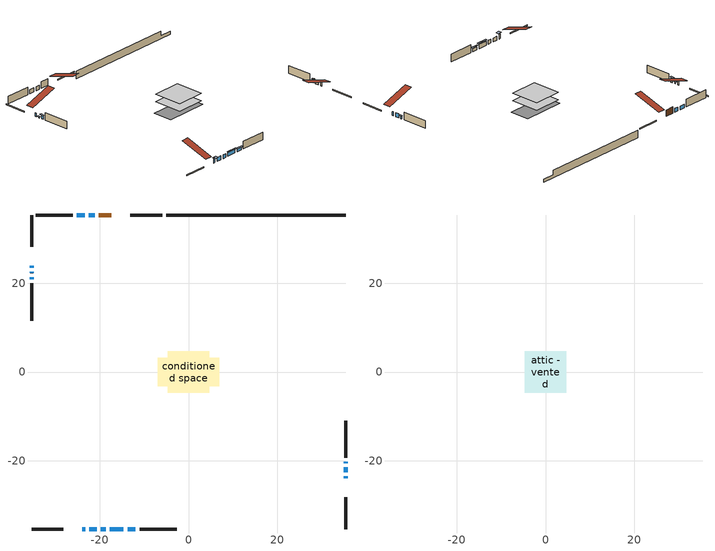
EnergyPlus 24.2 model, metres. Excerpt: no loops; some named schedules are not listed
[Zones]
conditioned space
 floor adiabatic (AdiabaticFloorConstruction): -4.71,-4.71 -4.71,4.71 4.71,4.71 4.71,-4.71 z0.99
 floor foundation (Slab1 construction): -6.91,-3.21 -6.91,3.21 6.91,3.21 6.91,-3.21 z-1.45
 wall outside (RimJoist1 construction): -5.97,35.42 -13.18,35.42 / -35.42,-35.42 -28.21,-35.42 / -35.42,35.42 -35.42,28.21 / 35.42,-35.42 35.42,-28.21 z0.99:1.29
 wall outside (AdiabaticWallConstruction 1): -17.46,35.42 -20.24,35.42 z0.99:3.02
 wall outside (AdiabaticWallConstruction): -23.94,-35.42 -23.32,-35.42 z0.99:2.52; 35.42,-23.94 35.42,-23.55 / 35.42,-22.63 35.42,-21.48 / -22.4,-35.42 -20.74,-35.42 / -19.81,-35.42 -18.67,-35.42 / -35.42,23.94 -35.42,23.51 / -21.17,35.42 -22.46,35.42 / -23.39,35.42 -25.17,35.42 / -35.42,21.41 -35.42,20.9 z0.99:2.21; 35.42,-20.55 35.42,-20.27 z0.99:1.85; -17.74,-35.42 -14.67,-35.42 z0.99:2.31; -13.74,-35.42 -11.96,-35.42 z0.99:1.91; -35.42,22.59 -35.42,22.33 z0.99:1.28
 wall outside (Wall1 construction): -26.1,35.42 -34.49,35.42 / -11.03,-35.42 -2.64,-35.42 / -35.42,19.97 -35.42,11.58 / 35.42,-19.34 35.42,-10.95 z0.99:3.43
 wall foundation (FoundationWall1 construction): -5.04,35.42,-1.45 -5.04,35.42,0.99 31.37,35.42,0.99 31.37,35.42,-0.44 35.42,35.42,-0.44 35.42,35.42,-1.45
 window (WindowConstruction 7): -23.93,-35.42 -23.32,-35.42 z0.99:2.51
 window (WindowConstruction 8): 35.42,-23.93 35.42,-23.55 z0.99:2.21
 window (WindowConstruction 9): 35.42,-22.62 35.42,-21.48 z0.99:2.21
 window (WindowConstruction 10): -22.4,-35.42 -20.74,-35.42 z0.99:2.21
 window (WindowConstruction 11): -19.81,-35.42 -18.67,-35.42 z0.99:2.21
 window (WindowConstruction 12): -35.42,23.93 -35.42,23.52 z0.99:2.21
 window (WindowConstruction): 35.42,-20.55 35.42,-20.27 z0.99:1.85
 window (WindowConstruction 1): -21.17,35.42 -22.46,35.42 z0.99:2.21
 window (WindowConstruction 2): -23.39,35.42 -25.17,35.42 z0.99:2.21
 window (WindowConstruction 3): -17.74,-35.42 -14.67,-35.42 z0.99:2.31
 window (WindowConstruction 4): -13.74,-35.42 -11.96,-35.42 z0.99:1.9
 window (WindowConstruction 5): -35.42,22.59 -35.42,22.34 z0.99:1.27
 window (WindowConstruction 6): -35.42,21.41 -35.42,20.9 z0.99:2.21
 door (Door): -17.46,35.42 -20.24,35.42 z0.99:3.02
 ceiling adiabatic (AdiabaticFloorConstruction): 4.71,-4.71 4.71,4.71 -4.71,4.71 -4.71,-4.71 z0.99
attic - vented
 floor to conditioned space (Floor1 construction Reversed): -4.71,-4.71 -4.71,4.71 4.71,4.71 4.71,-4.71 z3.43
 roof outside (Roof1 construction): -16.53,35.42,3.43 -16.53,26.25,6.48 -14.11,26.25,6.48 -14.11,35.42,3.43; -24.86,-35.42,3.43 -24.86,-26.25,6.48 -27.28,-26.25,6.48 -27.28,-35.42,3.43; -35.42,24.86,3.43 -26.25,24.86,6.48 -26.25,27.28,6.48 -35.42,27.28,3.43; 35.42,-24.86,3.43 26.25,-24.86,6.48 26.25,-27.28,6.48 35.42,-27.28,3.43
shading: -23.03,-35.42 -24.23,-35.42 -24.23,-36.33 -23.03,-36.33 z2.81; 35.42,-19.97 35.42,-20.85 35.88,-20.85 35.88,-19.97 z2.15; -14.37,-35.42 -18.04,-35.42 -18.04,-35.88 -14.37,-35.88 z2.61; -11.66,-35.42 -14.04,-35.42 -14.04,-35.88 -11.66,-35.88 z2.2; -35.42,22.04 -35.42,22.89 -35.88,22.89 -35.88,22.04 z1.57; -35.42,20.6 -35.42,21.7 -35.88,21.7 -35.88,20.6 z2.51
[Building]
Building 1: Terrain=Suburbs
[Site:Location]
Vancouver Intl AP_BC: Latitude {deg}=49.19; Longitude {deg}=-123.18; Time Zone {hr}=-8; Elevation {m}=4; Keep Site Location Information=Yes
[Site:GroundTemperature:Shallow]
8.06451, 6.96315, 6.87495, 7.3976, 9.49575, 11.5841, 13.3946, 14.5416, 14.639, 13.7062, 11.9418, 9.91751
[Site:WaterMainsTemperature]
Calculation Method=Schedule; Temperature Schedule=mains temperature schedule
[Material] Roughness=Rough; Thermal Absorptance=0.9
Name | Thickness {m} | Conductivity {W/m-K} | Density {kg/m3} | Specific Heat {J/kg-K} | Solar Absorptance | Visible Absorptance
asphalt or fiberglass shingles | 0.00635 | 0.162714 | 1121.4 | 1465.45 | 0.4 | 0.4
ceiling stud and cavity | 0.1397 | 0.0798161 | 65.682 | 1177.47 | 0.7 | 0.7
concrete 4.0 in. | 0.1016 | 1.803125 | 2242.8 | 837.4 | 0.7 | 0.7
concrete 8.0 in. | 0.2032 | 1.803125 | 2242.8 | 837.4 | 0.7 | 0.7
door material | 0.04445 | 0.188738 | 512.64 | 1214.23 | 0.7 | 0.7
floor covering | 0.0127 | 0.0433444 | 54.468 | 1339.84 | 0.6 | 0.6
floor rigid ins; wall rigid ins | 0.512978 | 0.029427 | 32.04 | 1214.23 | 0.7 | 0.7
floor stud and cavity | 0.1397 | 1.75129 | 37.0049 | 1207.88 | 0.7 | 0.7
furniture material conditioned space 1 | 0.1524 | 0.115458 | 640.8 | 1214.23 | 0.6 | 0.6
gypsum board | 0.0127 | 0.160291 | 801 | 837.4 | 0.6 | 0.6
osb sheathing 0.5 in. | 0.0127 | 0.115458 | 512.64 | 1214.23 | 0.7 | 0.7
osb sheathing 0.75 in. | 0.01905 | 0.115458 | 512.64 | 1214.23 | 0.7 | 0.7
osb sheathing 2.0 in. | 0.0508 | 0.115458 | 512.64 | 1214.23 | 0.7 | 0.7
rim joist stud and cavity | 0.0508 | 0.116059 | 125.044 | 1163.47 | 0.6 | 0.6
wall stud and cavity | 0.1397 | 0.0989258 | 139.0536 | 1170.24 | 0.7 | 0.7
wall stud and cavity 1 | 0.0889 | 0.380278 | 52.3479 | 1209.89 | 0.7 | 0.7
wall stud and cavity 2 | 0.0889 | 0.391764 | 83.0341 | 1211.67 | 0.7 | 0.7
wood siding | 0.0254 | 0.102417 | 544.68 | 1172.36 | 0.4 | 0.4
wood siding 1; wood siding 2; wood siding 3 | 0.0254 | 0.102417 | 544.68 | 1172.36 | 0.7 | 0.7
[WindowMaterial:SimpleGlazingSystem]
Name | U-Factor {W/m2-K} | Solar Heat Gain Coefficient
WindowMaterial | 7.04186 | 0.65
WindowMaterial 1 | 6.59159 | 0.78
WindowMaterial 10 | 6.61317 | 0.78
WindowMaterial 11 | 6.76988 | 0.73
WindowMaterial 2 | 6.54844 | 0.8
WindowMaterial 3 | 6.50642 | 0.81
WindowMaterial 4 | 6.58705 | 0.79
WindowMaterial 5 | 7.5296 | 0.55
WindowMaterial 6 | 6.75171 | 0.74
WindowMaterial 7 | 6.91069 | 0.68
WindowMaterial 8 | 6.779532 | 0.73
WindowMaterial 9 | 6.617709 | 0.78
[Construction]
AdiabaticFloorConstruction: floor stud and cavity, floor rigid ins, osb sheathing 0.75 in., floor covering
AdiabaticWallConstruction: wood siding 2, wall rigid ins, wall stud and cavity 1, gypsum board
AdiabaticWallConstruction 1: wood siding 3, wall rigid ins, wall stud and cavity 1, gypsum board
Door: door material
Floor1 construction Reversed: gypsum board, ceiling stud and cavity
FoundationWall1 construction: concrete 8.0 in.
furniture construction conditioned space 1: furniture material conditioned space 1
PartitionWallConstruction: gypsum board, wall stud and cavity 2, gypsum board
RimJoist1 construction: wood siding 1, osb sheathing 2.0 in., rim joist stud and cavity
Roof1 construction: asphalt or fiberglass shingles
Slab1 construction: concrete 4.0 in.
Wall1 construction: wood siding, osb sheathing 0.5 in., wall stud and cavity, gypsum board
WindowConstruction: WindowMaterial
WindowConstruction 1: WindowMaterial 1
WindowConstruction 10: WindowMaterial 10
WindowConstruction 11; WindowConstruction 9: WindowMaterial 9
WindowConstruction 12: WindowMaterial 11
WindowConstruction 2: WindowMaterial 2
WindowConstruction 3: WindowMaterial 3
WindowConstruction 4: WindowMaterial 4
WindowConstruction 5: WindowMaterial 5
WindowConstruction 6: WindowMaterial 6
WindowConstruction 7: WindowMaterial 7
WindowConstruction 8: WindowMaterial 8
[Zone] Multiplier=1; Part of Total Floor Area=Yes
Name | Volume {m3}
attic - vented | 43.9764
conditioned space | 459.2
[Space]
Name | Zone | Volume {m3}
attic - vented 1 | attic - vented | 43.9764
conditioned space 1 | conditioned space | 459.2
[ZoneInfiltration:EffectiveLeakageArea]
infil attic - vented 1: Zone or Space=attic - vented 1; Schedule=Always On Discrete; Effective Air Leakage Area {cm2}=3667.45; Stack Coefficient=0.000212546; Wind Coefficient=9.85024e-06
[ZoneMixing]
whole house fan mix: Zone or Space=attic - vented; Schedule=Always On Continuous; Design Flow Rate Calculation Method=Flow/Zone; Design Flow Rate {m3/s}=0; Source Zone or Space=conditioned space
[SurfaceProperty:ExposedFoundationPerimeter]
Slab1: Exposed Perimeter Calculation Method=TotalExposedPerimeter; Total Exposed Perimeter {m}=40.462
[InternalMass] Zone or ZoneList=conditioned space; Space or SpaceList=conditioned space 1
Name | Construction | Surface Area {m2}
furniture mass conditioned space 1 | furniture construction conditioned space 1 | 70.8919
partition wall mass | PartitionWallConstruction | 177.23
[Lights]
interior lighting: Zone or ZoneList or Space or SpaceList=conditioned space 1; Schedule=interior lighting schedule; Design Level Calculation Method=LightingLevel; Lighting Level {W}=343.2; Return Air Fraction=0; Fraction Radiant=0.6; Fraction Visible=0.2; Fraction Replaceable=1
[People]
occupants: Zone or ZoneList or Space or SpaceList=conditioned space 1; Number of People Schedule=occupants schedule; Number of People Calculation Method=People; Number of People=3; Fraction Radiant=0.314171; Sensible Heat Fraction=0.56303; Activity Level Schedule=occupants activity schedule; Carbon Dioxide Generation Rate {m3/s-W}=0; Enable ASHRAE 55 Comfort Warnings=No; Mean Radiant Temperature Calculation Type=EnclosureAveraged
[ElectricEquipment] Zone or ZoneList or Space or SpaceList=conditioned space 1; Design Level Calculation Method=EquipmentLevel
Name | Schedule | Design Level {W} | Fraction Latent | Fraction Radiant | Fraction Lost
clothes dryer | clothes dryer schedule | 140.772 | 0.015 | 0.081 | 0.85
clothes washer | clothes washer schedule | 32.1985 | 0.03 | 0.162 | 0.7
cooking range | cooking range schedule | 215.147 | 0.08 | 0.432 | 0.2
dishwasher | dishwasher schedule | 66.8632 | 0.3 | 0.18 | 0.4
fridge | fridge schedule | 72.9452 | 0 | 0.6 | 0
mech vent house fan | mech vent house fan schedule | 0 | 0 | 0 | 1
mech vent house fan cfis | mech vent house fan cfis schedule | 0 | 0 | 0 | 0
misc plug loads | misc plug loads schedule | 494.7 | 0.045 | 0.513 | 0.1
whole house fan | Always On Discrete | 0 | 0 | 0 | 1
[OtherEquipment] Zone or ZoneList or Space or SpaceList=conditioned space 1; Design Level Calculation Method=EquipmentLevel
Name | Fuel Type | Schedule | Design Level {W} | Fraction Latent | Fraction Radiant | Fraction Lost
clothes dryer 1 | Electricity | clothes dryer schedule | 0 | 0.015 | 0.081 | 0.85
cooking range 1 | Electricity | cooking range schedule | 0 | 0.08 | 0.432 | 0.2
general water use latent | None | general water use schedule | 62.594 | 1 | 0 | 0
general water use sensible | None | general water use schedule | -61.6891 | 0 | 0.6 | 0
mech vent house fan latent load | None | Always On Discrete | 0 | 1 | 0 | 0
mech vent house fan sensible load | None | Always On Discrete | 0 | 0 | 0 | 0
water heater energy adjustment1 | NaturalGas | Always On Discrete | 0.01 | 0 | 0 | 1
[ZoneInfiltration:DesignFlowRate] Zone or ZoneList or Space or SpaceList=conditioned space 1; Schedule=Always On Discrete; Design Flow Rate Calculation Method=Flow/Zone; Design Flow Rate {m3/s}=0
infil flow; natural vent flow; whole house fan flow
[AvailabilityManager:Scheduled]
furnace airloop Availability Manager: Schedule=Always On Discrete
[Foundation:Kiva]
Foundation Kiva 1: Initial Indoor Air Temperature {C}=18; Wall Height Above Grade {m}=0.98999; Wall Depth Below Slab {m}=0.2032
[Foundation:Kiva:Settings]
Soil Conductivity {W/m-K}=0.849921; Soil Density {kg/m3}=1842.3; Soil Specific Heat {J/kg-K}=418.7; Ground Solar Absorptivity=0.9; Ground Thermal Absorptivity=0.9; Ground Surface Roughness {m}=0.03; Far-Field Width {m}=40; Deep-Ground Boundary Condition=ZeroFlux; Deep-Ground Depth {m}=40; Minimum Cell Dimension {m}=0.2; Maximum Cell Growth Coefficient=3; Simulation Timestep=Timestep
[Exterior:Lights]
exterior lighting: Schedule=exterior lighting schedule; Design Level {W}=75.6
[EnergyManagementSystem:GlobalVariable]
furnace_airloop_Fan_RTF
infil_program_Qfan
infil_program_Qinf
natural_vent_program_Qnv
natural_vent_program_Qwhf
[EnergyManagementSystem:Sensor]
Name | Output:Variable or Output:Meter Index Key | Output:Variable or Output:Meter
airflow_gain | infil flow | Infiltration Sensible Heat Gain Energy
airflow_gain_1 | natural vent flow | Infiltration Sensible Heat Gain Energy
airflow_gain_2 | whole house fan flow | Infiltration Sensible Heat Gain Energy
airflow_loss | infil flow | Infiltration Sensible Heat Loss Energy
airflow_loss_1 | natural vent flow | Infiltration Sensible Heat Loss Energy
airflow_loss_2 | whole house fan flow | Infiltration Sensible Heat Loss Energy
clg_load_cond |  | Cooling:EnergyTransfer:Zone:CONDITIONED SPACE
clg_sp_s; clg_sp_s_1 | cooling setpoint | Schedule Value
clothes_dryer_exhaust_0_sch_s | clothes dryer exhaust 0 schedule | Schedule Value
cool_season | cooling season schedule | Schedule Value
htg_load_cond |  | Heating:EnergyTransfer:Zone:CONDITIONED SPACE
htg_sp_s; htg_sp_s_1 | heating setpoint | Schedule Value
ig_ee_conv | clothes dryer | Electric Equipment Convective Heating Energy
ig_ee_conv_2 | cooking range | Electric Equipment Convective Heating Energy
ig_ee_conv_4 | fridge | Electric Equipment Convective Heating Energy
ig_ee_conv_5 | misc plug loads | Electric Equipment Convective Heating Energy
ig_ee_conv_6 | whole house fan | Electric Equipment Convective Heating Energy
ig_ee_rad | clothes dryer | Electric Equipment Radiant Heating Energy
ig_ee_rad_2 | cooking range | Electric Equipment Radiant Heating Energy
ig_ee_rad_4 | fridge | Electric Equipment Radiant Heating Energy
ig_ee_rad_5 | misc plug loads | Electric Equipment Radiant Heating Energy
ig_ee_rad_6 | whole house fan | Electric Equipment Radiant Heating Energy
ig_lgt_conv | interior lighting | Lights Convective Heating Energy
ig_lgt_rad | interior lighting | Lights Radiant Heating Energy
ig_lgt_vis | interior lighting | Lights Visible Radiation Heating Energy
ig_oe_conv | clothes dryer 1 | Other Equipment Convective Heating Energy
ig_oe_conv_1 | cooking range 1 | Other Equipment Convective Heating Energy
ig_oe_conv_2 | general water use latent | Other Equipment Convective Heating Energy
ig_oe_conv_3 | general water use sensible | Other Equipment Convective Heating Energy
ig_oe_conv_4 | water heater energy adjustment1 | Other Equipment Convective Heating Energy
ig_oe_rad | clothes dryer 1 | Other Equipment Radiant Heating Energy
ig_oe_rad_1 | cooking range 1 | Other Equipment Radiant Heating Energy
ig_oe_rad_2 | general water use latent | Other Equipment Radiant Heating Energy
ig_oe_rad_3 | general water use sensible | Other Equipment Radiant Heating Energy
ig_oe_rad_4 | water heater energy adjustment1 | Other Equipment Radiant Heating Energy
ig_ppl_conv | occupants | People Convective Heating Energy
ig_ppl_rad | occupants | People Radiant Heating Energy
im_conv | furniture mass conditioned space 1 | Surface Inside Face Convection Heat Gain Energy
im_conv_1 | partition wall mass | Surface Inside Face Convection Heat Gain Energy
im_ig | furniture mass conditioned space 1 | Surface Inside Face Internal Gains Radiation Heat Gain Energy
im_ig_1 | partition wall mass | Surface Inside Face Internal Gains Radiation Heat Gain Energy
im_lgt | furniture mass conditioned space 1 | Surface Inside Face Lights Radiation Heat Gain Energy
im_lgt_1 | partition wall mass | Surface Inside Face Lights Radiation Heat Gain Energy
im_sol | furniture mass conditioned space 1 | Surface Inside Face Solar Radiation Heat Gain Energy
im_sol_1 | partition wall mass | Surface Inside Face Solar Radiation Heat Gain Energy
im_surf | furniture mass conditioned space 1 | Surface Inside Face Net Surface Thermal Radiation Heat Gain Energy
im_surf_1 | partition wall mass | Surface Inside Face Net Surface Thermal Radiation Heat Gain Energy
mv_conv | mech vent house fan | Electric Equipment Convective Heating Energy
mv_conv_1 | mech vent house fan cfis | Electric Equipment Convective Heating Energy
mv_conv_2 | mech vent house fan latent load | Other Equipment Convective Heating Energy
mv_conv_3 | mech vent house fan sensible load | Other Equipment Convective Heating Energy
mv_rad | mech vent house fan | Electric Equipment Radiant Heating Energy
mv_rad_1 | mech vent house fan cfis | Electric Equipment Radiant Heating Energy
mv_rad_2 | mech vent house fan latent load | Other Equipment Radiant Heating Energy
mv_rad_3 | mech vent house fan sensible load | Other Equipment Radiant Heating Energy
natural_vent_s | natural vent schedule | Schedule Value
out_pb_s |  | Site Outdoor Air Barometric Pressure
out_wt_s |  | Site Outdoor Air Humidity Ratio
site_vw_s |  | Site Wind Speed
ss_back_out | Window1 | Surface Window Shortwave from Zone Back Out Window Heat Transfer Rate
ss_back_out_1 | Window10 | Surface Window Shortwave from Zone Back Out Window Heat Transfer Rate
ss_back_out_10 | Window7 | Surface Window Shortwave from Zone Back Out Window Heat Transfer Rate
ss_back_out_11 | Window8 | Surface Window Shortwave from Zone Back Out Window Heat Transfer Rate
ss_back_out_12 | Window9 | Surface Window Shortwave from Zone Back Out Window Heat Transfer Rate
ss_back_out_2 | Window11 | Surface Window Shortwave from Zone Back Out Window Heat Transfer Rate
ss_back_out_3 | Window12 | Surface Window Shortwave from Zone Back Out Window Heat Transfer Rate
ss_back_out_4 | Window13 | Surface Window Shortwave from Zone Back Out Window Heat Transfer Rate
ss_back_out_5 | Window14 | Surface Window Shortwave from Zone Back Out Window Heat Transfer Rate
ss_back_out_6 | Window3 | Surface Window Shortwave from Zone Back Out Window Heat Transfer Rate
ss_back_out_7 | Window4 | Surface Window Shortwave from Zone Back Out Window Heat Transfer Rate
ss_back_out_8 | Window5 | Surface Window Shortwave from Zone Back Out Window Heat Transfer Rate
ss_back_out_9 | Window6 | Surface Window Shortwave from Zone Back Out Window Heat Transfer Rate
ss_conv | Door1 | Surface Inside Face Convection Heat Gain Energy
ss_conv_1 | Window1 | Surface Inside Face Convection Heat Gain Energy
ss_conv_10 | Window6 | Surface Inside Face Convection Heat Gain Energy
ss_conv_11 | Window7 | Surface Inside Face Convection Heat Gain Energy
ss_conv_12 | Window8 | Surface Inside Face Convection Heat Gain Energy
ss_conv_13 | Window9 | Surface Inside Face Convection Heat Gain Energy
ss_conv_2 | Window10 | Surface Inside Face Convection Heat Gain Energy
ss_conv_3 | Window11 | Surface Inside Face Convection Heat Gain Energy
ss_conv_4 | Window12 | Surface Inside Face Convection Heat Gain Energy
ss_conv_5 | Window13 | Surface Inside Face Convection Heat Gain Energy
ss_conv_6 | Window14 | Surface Inside Face Convection Heat Gain Energy
ss_conv_7 | Window3 | Surface Inside Face Convection Heat Gain Energy
ss_conv_8 | Window4 | Surface Inside Face Convection Heat Gain Energy
ss_conv_9 | Window5 | Surface Inside Face Convection Heat Gain Energy
ss_ig | Door1 | Surface Inside Face Internal Gains Radiation Heat Gain Energy
ss_ig_1 | Window1 | Surface Inside Face Internal Gains Radiation Heat Gain Energy
ss_ig_10 | Window6 | Surface Inside Face Internal Gains Radiation Heat Gain Energy
ss_ig_11 | Window7 | Surface Inside Face Internal Gains Radiation Heat Gain Energy
ss_ig_12 | Window8 | Surface Inside Face Internal Gains Radiation Heat Gain Energy
ss_ig_13 | Window9 | Surface Inside Face Internal Gains Radiation Heat Gain Energy
ss_ig_2 | Window10 | Surface Inside Face Internal Gains Radiation Heat Gain Energy
ss_ig_3 | Window11 | Surface Inside Face Internal Gains Radiation Heat Gain Energy
ss_ig_4 | Window12 | Surface Inside Face Internal Gains Radiation Heat Gain Energy
ss_ig_5 | Window13 | Surface Inside Face Internal Gains Radiation Heat Gain Energy
ss_ig_6 | Window14 | Surface Inside Face Internal Gains Radiation Heat Gain Energy
ss_ig_7 | Window3 | Surface Inside Face Internal Gains Radiation Heat Gain Energy
ss_ig_8 | Window4 | Surface Inside Face Internal Gains Radiation Heat Gain Energy
ss_ig_9 | Window5 | Surface Inside Face Internal Gains Radiation Heat Gain Energy
ss_lgt | Door1 | Surface Inside Face Lights Radiation Heat Gain Energy
ss_sol | Door1 | Surface Inside Face Solar Radiation Heat Gain Energy
ss_surf | Door1 | Surface Inside Face Net Surface Thermal Radiation Heat Gain Energy
ss_surf_1 | Window1 | Surface Inside Face Net Surface Thermal Radiation Heat Gain Energy
ss_surf_10 | Window6 | Surface Inside Face Net Surface Thermal Radiation Heat Gain Energy
ss_surf_11 | Window7 | Surface Inside Face Net Surface Thermal Radiation Heat Gain Energy
ss_surf_12 | Window8 | Surface Inside Face Net Surface Thermal Radiation Heat Gain Energy
ss_surf_13 | Window9 | Surface Inside Face Net Surface Thermal Radiation Heat Gain Energy
ss_surf_2 | Window10 | Surface Inside Face Net Surface Thermal Radiation Heat Gain Energy
ss_surf_3 | Window11 | Surface Inside Face Net Surface Thermal Radiation Heat Gain Energy
ss_surf_4 | Window12 | Surface Inside Face Net Surface Thermal Radiation Heat Gain Energy
ss_surf_5 | Window13 | Surface Inside Face Net Surface Thermal Radiation Heat Gain Energy
ss_surf_6 | Window14 | Surface Inside Face Net Surface Thermal Radiation Heat Gain Energy
ss_surf_7 | Window3 | Surface Inside Face Net Surface Thermal Radiation Heat Gain Energy
ss_surf_8 | Window4 | Surface Inside Face Net Surface Thermal Radiation Heat Gain Energy
ss_surf_9 | Window5 | Surface Inside Face Net Surface Thermal Radiation Heat Gain Energy
ss_trans_in | Window1 | Surface Window Transmitted Solar Radiation Rate
ss_trans_in_1 | Window10 | Surface Window Transmitted Solar Radiation Rate
ss_trans_in_10 | Window7 | Surface Window Transmitted Solar Radiation Rate
ss_trans_in_11 | Window8 | Surface Window Transmitted Solar Radiation Rate
ss_trans_in_12 | Window9 | Surface Window Transmitted Solar Radiation Rate
ss_trans_in_2 | Window11 | Surface Window Transmitted Solar Radiation Rate
ss_trans_in_3 | Window12 | Surface Window Transmitted Solar Radiation Rate
ss_trans_in_4 | Window13 | Surface Window Transmitted Solar Radiation Rate
ss_trans_in_5 | Window14 | Surface Window Transmitted Solar Radiation Rate
ss_trans_in_6 | Window3 | Surface Window Transmitted Solar Radiation Rate
ss_trans_in_7 | Window4 | Surface Window Transmitted Solar Radiation Rate
ss_trans_in_8 | Window5 | Surface Window Transmitted Solar Radiation Rate
ss_trans_in_9 | Window6 | Surface Window Transmitted Solar Radiation Rate
ss_trans_out | Window1 | Surface Inside Face Initial Transmitted Diffuse Transmitted Out Window Solar Radiation Rate
ss_trans_out_1 | Window10 | Surface Inside Face Initial Transmitted Diffuse Transmitted Out Window Solar Radiation Rate
ss_trans_out_10 | Window7 | Surface Inside Face Initial Transmitted Diffuse Transmitted Out Window Solar Radiation Rate
ss_trans_out_11 | Window8 | Surface Inside Face Initial Transmitted Diffuse Transmitted Out Window Solar Radiation Rate
ss_trans_out_12 | Window9 | Surface Inside Face Initial Transmitted Diffuse Transmitted Out Window Solar Radiation Rate
ss_trans_out_2 | Window11 | Surface Inside Face Initial Transmitted Diffuse Transmitted Out Window Solar Radiation Rate
ss_trans_out_3 | Window12 | Surface Inside Face Initial Transmitted Diffuse Transmitted Out Window Solar Radiation Rate
ss_trans_out_4 | Window13 | Surface Inside Face Initial Transmitted Diffuse Transmitted Out Window Solar Radiation Rate
ss_trans_out_5 | Window14 | Surface Inside Face Initial Transmitted Diffuse Transmitted Out Window Solar Radiation Rate
ss_trans_out_6 | Window3 | Surface Inside Face Initial Transmitted Diffuse Transmitted Out Window Solar Radiation Rate
ss_trans_out_7 | Window4 | Surface Inside Face Initial Transmitted Diffuse Transmitted Out Window Solar Radiation Rate
ss_trans_out_8 | Window5 | Surface Inside Face Initial Transmitted Diffuse Transmitted Out Window Solar Radiation Rate
ss_trans_out_9 | Window6 | Surface Inside Face Initial Transmitted Diffuse Transmitted Out Window Solar Radiation Rate
s_conv | Floor1 | Surface Inside Face Convection Heat Gain Energy
s_conv_1 | FoundationWall1 | Surface Inside Face Convection Heat Gain Energy
s_conv_10 | Wall1:180 | Surface Inside Face Convection Heat Gain Energy
s_conv_11 | Wall1:270 | Surface Inside Face Convection Heat Gain Energy
s_conv_12 | Wall1:90 | Surface Inside Face Convection Heat Gain Energy
s_conv_2 | inferred conditioned ceiling | Surface Inside Face Convection Heat Gain Energy
s_conv_3 | inferred conditioned floor | Surface Inside Face Convection Heat Gain Energy
s_conv_4 | RimJoist1:0 | Surface Inside Face Convection Heat Gain Energy
s_conv_5 | RimJoist1:180 | Surface Inside Face Convection Heat Gain Energy
s_conv_6 | RimJoist1:270 | Surface Inside Face Convection Heat Gain Energy
s_conv_7 | RimJoist1:90 | Surface Inside Face Convection Heat Gain Energy
s_conv_8 | Slab1 | Surface Inside Face Convection Heat Gain Energy
s_conv_9 | Wall1:0 | Surface Inside Face Convection Heat Gain Energy
s_ig | Floor1 | Surface Inside Face Internal Gains Radiation Heat Gain Energy
s_ig_1 | FoundationWall1 | Surface Inside Face Internal Gains Radiation Heat Gain Energy
s_ig_10 | Wall1:180 | Surface Inside Face Internal Gains Radiation Heat Gain Energy
s_ig_11 | Wall1:270 | Surface Inside Face Internal Gains Radiation Heat Gain Energy
s_ig_12 | Wall1:90 | Surface Inside Face Internal Gains Radiation Heat Gain Energy
s_ig_2 | inferred conditioned ceiling | Surface Inside Face Internal Gains Radiation Heat Gain Energy
s_ig_3 | inferred conditioned floor | Surface Inside Face Internal Gains Radiation Heat Gain Energy
s_ig_4 | RimJoist1:0 | Surface Inside Face Internal Gains Radiation Heat Gain Energy
s_ig_5 | RimJoist1:180 | Surface Inside Face Internal Gains Radiation Heat Gain Energy
s_ig_6 | RimJoist1:270 | Surface Inside Face Internal Gains Radiation Heat Gain Energy
s_ig_7 | RimJoist1:90 | Surface Inside Face Internal Gains Radiation Heat Gain Energy
s_ig_8 | Slab1 | Surface Inside Face Internal Gains Radiation Heat Gain Energy
s_ig_9 | Wall1:0 | Surface Inside Face Internal Gains Radiation Heat Gain Energy
s_lgt | Floor1 | Surface Inside Face Lights Radiation Heat Gain Energy
s_lgt_1 | FoundationWall1 | Surface Inside Face Lights Radiation Heat Gain Energy
s_lgt_10 | Wall1:180 | Surface Inside Face Lights Radiation Heat Gain Energy
s_lgt_11 | Wall1:270 | Surface Inside Face Lights Radiation Heat Gain Energy
s_lgt_12 | Wall1:90 | Surface Inside Face Lights Radiation Heat Gain Energy
